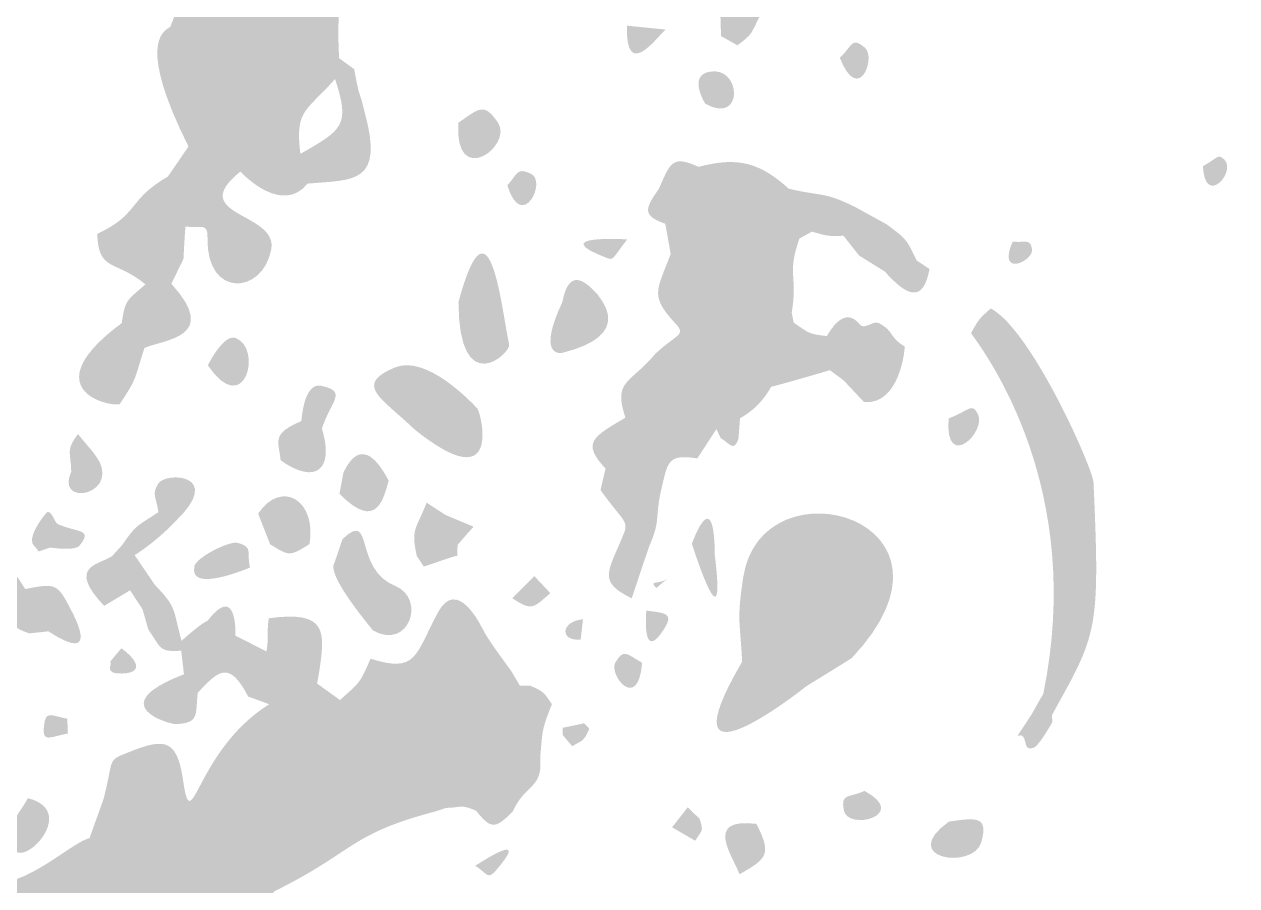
# Model space of a CAD drawing. Header units: millimetres. Extents: x 1329 to 1518, y 49 to 125.
# Drawn here: x 1496.29 to 1515.37, y 99.14 to 112.7 of the extents above; entities that cross this region are included whole.
import ezdxf

# ---------------------------------------------------------------- set-up
doc = ezdxf.new("R2010")
doc.units = ezdxf.units.MM

msp = doc.modelspace()

# ---------------------------------------------------------------- hatches: boundary and pattern name
at = {"true_color": 0x080808, "transparency": 33554687}
h = msp.add_hatch(color=18, dxfattribs=at)
edge = h.paths.add_edge_path(flags=0)
edge.add_spline(control_points=[(1500.979, 116.475), (1502.262, 116.873), (1504.02, 116.471), (1502.683, 115.825), (1502.683, 115.825), (1502.601, 115.658), (1502.601, 115.658), (1502.601, 115.658), (1502.79, 115.479), (1502.79, 115.479), (1501.657, 113.767), (1501.144, 113.931), (1501.246, 112.168), (1501.246, 112.168), (1501.182, 111.84), (1501.182, 111.84), (1500.722, 111.319), (1500.55, 111.364), (1500.636, 110.662), (1500.636, 110.662), (1500.75, 110.194), (1500.75, 110.194), (1500.349, 109.703), (1499.752, 110.321), (1499.691, 110.383), (1499.691, 110.383), (1499.502, 111.161), (1499.502, 111.161), (1499.431, 112.077), (1499.256, 112.159), (1499.888, 112.833), (1500.012, 113.009), (1499.991, 112.997), (1500.117, 113.158), (1500.927, 114.2), (1499.664, 112.934), (1498.672, 112.876), (1497.376, 113.299), (1497.437, 114.046), (1498.677, 114.612), (1499.25, 114.712), (1499.234, 114.554), (1499.815, 114.654), (1500.597, 114.79), (1500.091, 115.236), (1500.554, 115.883), (1500.554, 115.883), (1500.979, 116.475), (1500.979, 116.475)], knot_values=[0, 0, 0, 0, 1, 1, 1, 2, 2, 2, 3, 3, 3, 4, 4, 4, 5, 5, 5, 6, 6, 6, 7, 7, 7, 8, 8, 8, 9, 9, 9, 10, 10, 10, 11, 11, 11, 12, 12, 12, 13, 13, 13, 14, 14, 14, 15, 15, 15, 16, 16, 16, 16], degree=3, periodic=1)
h = msp.add_hatch(color=18, dxfattribs=at)
edge = h.paths.add_edge_path(flags=0)
edge.add_spline(control_points=[(1498.672, 112.876), (1499.664, 112.934), (1500.927, 114.2), (1500.117, 113.158), (1499.991, 112.997), (1500.012, 113.009), (1499.888, 112.833), (1499.256, 112.159), (1499.431, 112.077), (1499.502, 111.161), (1499.401, 111.082), (1499.409, 111.095), (1498.875, 110.778), (1498.08, 112.367), (1498.458, 112.585), (1498.589, 112.661), (1498.589, 112.661), (1498.672, 112.876), (1498.672, 112.876)], knot_values=[0, 0, 0, 0, 1, 1, 1, 2, 2, 2, 3, 3, 3, 4, 4, 4, 5, 5, 5, 6, 6, 6, 6], degree=3, periodic=1)
h = msp.add_hatch(color=18, dxfattribs=at)
edge = h.paths.add_edge_path(flags=0)
edge.add_spline(control_points=[(1507.436, 113.069), (1507.864, 112.824), (1507.862, 112.825), (1507.864, 112.824), (1507.724, 112.551), (1507.755, 112.546), (1507.513, 112.371), (1507.513, 112.371), (1507.257, 112.515), (1507.257, 112.515), (1507.257, 112.515), (1507.247, 112.824), (1507.247, 112.824), (1507.247, 112.824), (1507.436, 113.069), (1507.436, 113.069)], knot_values=[0, 0, 0, 0, 1, 1, 1, 2, 2, 2, 3, 3, 3, 4, 4, 4, 5, 5, 5, 5], degree=3, periodic=1)
h = msp.add_hatch(color=18, dxfattribs=at)
edge = h.paths.add_edge_path(flags=0)
edge.add_spline(control_points=[(1505.775, 112.68), (1505.775, 112.68), (1506.385, 112.618), (1506.385, 112.618), (1506.275, 112.54), (1505.751, 111.774), (1505.775, 112.68)], knot_values=[0, 0, 0, 0, 1, 1, 1, 2, 2, 2, 2], degree=3, periodic=1)
h = msp.add_hatch(color=18, dxfattribs=at)
edge = h.paths.add_edge_path(flags=0)
edge.add_spline(control_points=[(1509.126, 112.174), (1509.322, 112.356), (1509.307, 112.516), (1509.523, 112.33), (1509.7, 112.177), (1509.421, 111.423), (1509.126, 112.174)], knot_values=[0, 0, 0, 0, 1, 1, 1, 2, 2, 2, 2], degree=3, periodic=1)
h = msp.add_hatch(color=18, dxfattribs=at)
edge = h.paths.add_edge_path(flags=0)
edge.add_spline(control_points=[(1501.246, 112.168), (1501.246, 112.168), (1501.484, 111.994), (1501.484, 111.994), (1501.484, 111.994), (1501.514, 111.828), (1501.514, 111.828), (1501.514, 111.828), (1501.549, 111.661), (1501.549, 111.661), (1501.549, 111.661), (1501.603, 111.495), (1501.603, 111.495), (1501.603, 111.495), (1501.645, 111.328), (1501.645, 111.328), (1501.963, 110.177), (1501.468, 110.258), (1500.75, 110.194), (1500.75, 110.194), (1500.636, 110.662), (1500.636, 110.662), (1501.308, 111.046), (1501.42, 111.112), (1501.182, 111.84), (1501.182, 111.84), (1501.246, 112.168), (1501.246, 112.168)], knot_values=[0, 0, 0, 0, 1, 1, 1, 2, 2, 2, 3, 3, 3, 4, 4, 4, 5, 5, 5, 6, 6, 6, 7, 7, 7, 8, 8, 8, 9, 9, 9, 9], degree=3, periodic=1)
h = msp.add_hatch(color=18, dxfattribs=at)
edge = h.paths.add_edge_path(flags=0)
edge.add_spline(control_points=[(1507.007, 111.453), (1506.987, 111.487), (1506.75, 111.883), (1507.062, 111.952), (1507.583, 112.068), (1507.623, 111.098), (1507.007, 111.453)], knot_values=[0, 0, 0, 0, 1, 1, 1, 2, 2, 2, 2], degree=3, periodic=1)
h = msp.add_hatch(color=18, dxfattribs=at)
edge = h.paths.add_edge_path(flags=0)
edge.add_spline(control_points=[(1503.121, 111.151), (1503.447, 111.374), (1503.524, 111.481), (1503.746, 111.153), (1503.99, 110.789), (1503.055, 110.103), (1503.121, 111.151)], knot_values=[0, 0, 0, 0, 1, 1, 1, 2, 2, 2, 2], degree=3, periodic=1)
h = msp.add_hatch(color=18, dxfattribs=at)
edge = h.paths.add_edge_path(flags=0)
edge.add_spline(control_points=[(1499.502, 111.161), (1499.502, 111.161), (1499.691, 110.383), (1499.691, 110.383), (1498.819, 109.682), (1500.292, 109.747), (1500.177, 109.156), (1500.039, 108.44), (1499.153, 108.395), (1499.175, 109.334), (1499.181, 109.588), (1499.081, 109.489), (1498.827, 109.518), (1498.827, 109.518), (1498.692, 109.506), (1498.692, 109.506), (1498.682, 109.57), (1498.61, 110.001), (1498.551, 110.306), (1498.551, 110.306), (1498.875, 110.778), (1498.875, 110.778), (1499.409, 111.095), (1499.401, 111.082), (1499.502, 111.161)], knot_values=[0, 0, 0, 0, 1, 1, 1, 2, 2, 2, 3, 3, 3, 4, 4, 4, 5, 5, 5, 6, 6, 6, 7, 7, 7, 8, 8, 8, 8], degree=3, periodic=1)
h = msp.add_hatch(color=18, dxfattribs=at)
edge = h.paths.add_edge_path(flags=0)
edge.add_spline(control_points=[(1506.903, 110.458), (1506.913, 109.967), (1506.872, 109.747), (1507.55, 109.818), (1507.753, 109.839), (1507.719, 109.802), (1507.906, 109.705), (1507.906, 109.705), (1507.675, 109.496), (1507.675, 109.496), (1507.275, 109.122), (1507.529, 109.039), (1507.367, 108.497), (1507.282, 108.213), (1507.413, 108.27), (1507.72, 107.985), (1507.544, 107.28), (1507.587, 107.303), (1507.467, 106.604), (1507.269, 106.52), (1507.312, 106.501), (1507.184, 106.331), (1507.184, 106.331), (1506.883, 105.869), (1506.883, 105.869), (1506.391, 105.949), (1506.419, 105.798), (1506.302, 105.32), (1506.001, 105.456), (1506.058, 105.515), (1505.439, 105.709), (1505.048, 106.123), (1505.256, 106.217), (1505.752, 106.511), (1506.094, 106.095), (1506.161, 106.229), (1506.276, 106.281), (1507.486, 106.572), (1506.372, 106.849), (1506.327, 106.855), (1506.562, 107.22), (1506.567, 107.285), (1506.223, 107.516), (1506.552, 107.825), (1506.707, 107.807), (1506.55, 107.979), (1506.132, 108.434), (1506.238, 108.488), (1506.464, 109.087), (1506.464, 109.087), (1506.379, 109.562), (1506.379, 109.562), (1506.379, 109.562), (1506.509, 109.701), (1506.509, 109.701), (1506.509, 109.701), (1506.472, 109.855), (1506.472, 109.855), (1506.472, 109.855), (1506.278, 110.112), (1506.278, 110.112), (1506.464, 110.539), (1506.495, 110.641), (1506.903, 110.458)], knot_values=[0, 0, 0, 0, 1, 1, 1, 2, 2, 2, 3, 3, 3, 4, 4, 4, 5, 5, 5, 6, 6, 6, 7, 7, 7, 8, 8, 8, 9, 9, 9, 10, 10, 10, 11, 11, 11, 12, 12, 12, 13, 13, 13, 14, 14, 14, 15, 15, 15, 16, 16, 16, 17, 17, 17, 18, 18, 18, 19, 19, 19, 20, 20, 20, 21, 21, 21, 21], degree=3, periodic=1)
h = msp.add_hatch(color=18, dxfattribs=at)
edge = h.paths.add_edge_path(flags=0)
edge.add_spline(control_points=[(1506.903, 110.458), (1507.538, 110.627), (1507.877, 110.513), (1508.323, 110.114), (1508.323, 110.114), (1508.359, 109.672), (1508.359, 109.672), (1508.109, 109.628), (1508.118, 109.59), (1507.906, 109.705), (1507.719, 109.802), (1507.753, 109.839), (1507.55, 109.818), (1506.872, 109.747), (1506.913, 109.967), (1506.903, 110.458)], knot_values=[0, 0, 0, 0, 1, 1, 1, 2, 2, 2, 3, 3, 3, 4, 4, 4, 5, 5, 5, 5], degree=3, periodic=1)
h = msp.add_hatch(color=18, dxfattribs=at)
edge = h.paths.add_edge_path(flags=0)
edge.add_spline(control_points=[(1514.84, 110.468), (1515.074, 110.599), (1515.077, 110.67), (1515.177, 110.573), (1515.373, 110.38), (1514.872, 109.815), (1514.84, 110.468)], knot_values=[0, 0, 0, 0, 1, 1, 1, 2, 2, 2, 2], degree=3, periodic=1)
h = msp.add_hatch(color=18, dxfattribs=at)
edge = h.paths.add_edge_path(flags=0)
edge.add_spline(control_points=[(1498.551, 110.306), (1498.61, 110.001), (1498.682, 109.57), (1498.692, 109.506), (1498.692, 109.506), (1498.49, 109.349), (1498.49, 109.349), (1498.191, 109.06), (1498.311, 109.031), (1498.342, 108.63), (1498.342, 108.63), (1498.197, 108.609), (1498.197, 108.609), (1497.726, 108.999), (1497.457, 108.8), (1497.439, 109.402), (1498.106, 109.716), (1497.912, 109.935), (1498.551, 110.306)], knot_values=[0, 0, 0, 0, 1, 1, 1, 2, 2, 2, 3, 3, 3, 4, 4, 4, 5, 5, 5, 6, 6, 6, 6], degree=3, periodic=1)
h = msp.add_hatch(color=18, dxfattribs=at)
edge = h.paths.add_edge_path(flags=0)
edge.add_spline(control_points=[(1503.893, 110.166), (1504.064, 110.359), (1504.042, 110.453), (1504.267, 110.348), (1504.52, 110.231), (1504.125, 109.421), (1503.893, 110.166)], knot_values=[0, 0, 0, 0, 1, 1, 1, 2, 2, 2, 2], degree=3, periodic=1)
h = msp.add_hatch(color=18, dxfattribs=at)
edge = h.paths.add_edge_path(flags=0)
edge.add_spline(control_points=[(1503.124, 108.331), (1503.621, 110.171), (1503.804, 108.172), (1503.922, 107.664), (1503.954, 107.524), (1503.13, 106.773), (1503.124, 108.331)], knot_values=[0, 0, 0, 0, 1, 1, 1, 2, 2, 2, 2], degree=3, periodic=1)
h = msp.add_hatch(color=18, dxfattribs=at)
edge = h.paths.add_edge_path(flags=0)
edge.add_spline(control_points=[(1506.278, 110.112), (1506.278, 110.112), (1506.472, 109.855), (1506.472, 109.855), (1506.472, 109.855), (1506.509, 109.701), (1506.509, 109.701), (1506.509, 109.701), (1506.379, 109.562), (1506.379, 109.562), (1506.015, 109.692), (1506.055, 109.796), (1506.278, 110.112)], knot_values=[0, 0, 0, 0, 1, 1, 1, 2, 2, 2, 3, 3, 3, 4, 4, 4, 4], degree=3, periodic=1)
h = msp.add_hatch(color=18, dxfattribs=at)
edge = h.paths.add_edge_path(flags=0)
edge.add_spline(control_points=[(1508.323, 110.114), (1508.861, 109.986), (1508.854, 110.076), (1509.358, 109.831), (1509.18, 109.403), (1509.203, 109.407), (1509.184, 109.373), (1508.926, 109.367), (1508.95, 109.365), (1508.687, 109.438), (1508.687, 109.438), (1508.359, 109.672), (1508.359, 109.672), (1508.359, 109.672), (1508.323, 110.114), (1508.323, 110.114)], knot_values=[0, 0, 0, 0, 1, 1, 1, 2, 2, 2, 3, 3, 3, 4, 4, 4, 5, 5, 5, 5], degree=3, periodic=1)
h = msp.add_hatch(color=18, dxfattribs=at)
edge = h.paths.add_edge_path(flags=0)
edge.add_spline(control_points=[(1509.358, 109.831), (1509.358, 109.831), (1509.867, 109.551), (1509.867, 109.551), (1509.618, 109.329), (1509.62, 109.372), (1509.428, 109.063), (1509.428, 109.063), (1509.184, 109.373), (1509.184, 109.373), (1509.203, 109.407), (1509.18, 109.403), (1509.358, 109.831)], knot_values=[0, 0, 0, 0, 1, 1, 1, 2, 2, 2, 3, 3, 3, 4, 4, 4, 4], degree=3, periodic=1)
h = msp.add_hatch(color=18, dxfattribs=at)
edge = h.paths.add_edge_path(flags=0)
edge.add_spline(control_points=[(1507.906, 109.705), (1508.118, 109.59), (1508.109, 109.628), (1508.359, 109.672), (1508.359, 109.672), (1508.687, 109.438), (1508.687, 109.438), (1508.687, 109.438), (1508.49, 109.33), (1508.49, 109.33), (1508.287, 108.755), (1508.468, 108.748), (1508.369, 108.164), (1508.015, 108.171), (1508.009, 108.236), (1507.72, 107.985), (1507.413, 108.27), (1507.282, 108.213), (1507.367, 108.497), (1507.529, 109.039), (1507.275, 109.122), (1507.675, 109.496), (1507.675, 109.496), (1507.906, 109.705), (1507.906, 109.705)], knot_values=[0, 0, 0, 0, 1, 1, 1, 2, 2, 2, 3, 3, 3, 4, 4, 4, 5, 5, 5, 6, 6, 6, 7, 7, 7, 8, 8, 8, 8], degree=3, periodic=1)
h = msp.add_hatch(color=18, dxfattribs=at)
edge = h.paths.add_edge_path(flags=0)
edge.add_spline(control_points=[(1509.867, 109.551), (1510.186, 109.31), (1510.17, 109.322), (1510.337, 108.983), (1510.061, 108.97), (1510.119, 108.812), (1509.834, 108.81), (1509.834, 108.81), (1509.428, 109.063), (1509.428, 109.063), (1509.62, 109.372), (1509.618, 109.329), (1509.867, 109.551)], knot_values=[0, 0, 0, 0, 1, 1, 1, 2, 2, 2, 3, 3, 3, 4, 4, 4, 4], degree=3, periodic=1)
h = msp.add_hatch(color=18, dxfattribs=at)
edge = h.paths.add_edge_path(flags=0)
edge.add_spline(control_points=[(1498.49, 109.349), (1498.49, 109.349), (1498.795, 109.008), (1498.795, 109.008), (1498.795, 109.008), (1498.606, 108.618), (1498.606, 108.618), (1498.606, 108.618), (1498.342, 108.63), (1498.342, 108.63), (1498.311, 109.031), (1498.191, 109.06), (1498.49, 109.349)], knot_values=[0, 0, 0, 0, 1, 1, 1, 2, 2, 2, 3, 3, 3, 4, 4, 4, 4], degree=3, periodic=1)
h = msp.add_hatch(color=18, dxfattribs=at)
edge = h.paths.add_edge_path(flags=0)
edge.add_spline(control_points=[(1498.692, 109.506), (1498.692, 109.506), (1498.827, 109.518), (1498.827, 109.518), (1498.792, 109.043), (1498.804, 109.048), (1498.795, 109.008), (1498.795, 109.008), (1498.49, 109.349), (1498.49, 109.349), (1498.49, 109.349), (1498.692, 109.506), (1498.692, 109.506)], knot_values=[0, 0, 0, 0, 1, 1, 1, 2, 2, 2, 3, 3, 3, 4, 4, 4, 4], degree=3, periodic=1)
h = msp.add_hatch(color=18, dxfattribs=at)
edge = h.paths.add_edge_path(flags=0)
edge.add_spline(control_points=[(1505.78, 109.316), (1505.563, 109.043), (1505.573, 108.982), (1505.473, 109.019), (1504.477, 109.395), (1505.747, 109.318), (1505.78, 109.316)], knot_values=[0, 0, 0, 0, 1, 1, 1, 2, 2, 2, 2], degree=3, periodic=1)
h = msp.add_hatch(color=18, dxfattribs=at)
edge = h.paths.add_edge_path(flags=0)
edge.add_spline(control_points=[(1511.846, 109.283), (1512.057, 109.258), (1512.119, 109.335), (1512.151, 109.163), (1512.185, 108.981), (1511.591, 108.697), (1511.846, 109.283)], knot_values=[0, 0, 0, 0, 1, 1, 1, 2, 2, 2, 2], degree=3, periodic=1)
h = msp.add_hatch(color=18, dxfattribs=at)
edge = h.paths.add_edge_path(flags=0)
edge.add_spline(control_points=[(1510.337, 108.983), (1510.337, 108.983), (1510.537, 108.85), (1510.537, 108.85), (1510.442, 108.328), (1510.199, 108.4), (1509.834, 108.81), (1510.119, 108.812), (1510.061, 108.97), (1510.337, 108.983)], knot_values=[0, 0, 0, 0, 1, 1, 1, 2, 2, 2, 3, 3, 3, 3], degree=3, periodic=1)
h = msp.add_hatch(color=18, dxfattribs=at)
edge = h.paths.add_edge_path(flags=0)
edge.add_spline(control_points=[(1495.682, 108.956), (1496.419, 108.11), (1495.379, 108.234), (1495.253, 108.513), (1495.062, 108.941), (1495.633, 108.955), (1495.682, 108.956)], knot_values=[0, 0, 0, 0, 1, 1, 1, 2, 2, 2, 2], degree=3, periodic=1)
h = msp.add_hatch(color=18, dxfattribs=at)
edge = h.paths.add_edge_path(flags=0)
edge.add_spline(control_points=[(1505.327, 108.433), (1505.043, 108.204), (1505.009, 108.061), (1504.759, 108.331), (1504.844, 108.767), (1505.028, 108.78), (1505.327, 108.433)], knot_values=[0, 0, 0, 0, 1, 1, 1, 2, 2, 2, 2], degree=3, periodic=1)
h = msp.add_hatch(color=18, dxfattribs=at)
edge = h.paths.add_edge_path(flags=0)
edge.add_spline(control_points=[(1498.197, 108.609), (1498.197, 108.609), (1498.342, 108.63), (1498.342, 108.63), (1498.342, 108.63), (1498.606, 108.618), (1498.606, 108.618), (1499.374, 107.771), (1498.499, 107.746), (1498.183, 107.608), (1497.937, 107.757), (1497.957, 107.743), (1497.824, 107.998), (1497.88, 108.382), (1497.909, 108.353), (1498.197, 108.609)], knot_values=[0, 0, 0, 0, 1, 1, 1, 2, 2, 2, 3, 3, 3, 4, 4, 4, 5, 5, 5, 5], degree=3, periodic=1)
h = msp.add_hatch(color=18, dxfattribs=at)
edge = h.paths.add_edge_path(flags=0)
edge.add_spline(control_points=[(1505.327, 108.433), (1505.352, 108.371), (1505.899, 107.814), (1504.762, 107.532), (1504.701, 107.517), (1504.368, 107.496), (1504.759, 108.331), (1505.009, 108.061), (1505.043, 108.204), (1505.327, 108.433)], knot_values=[0, 0, 0, 0, 1, 1, 1, 2, 2, 2, 3, 3, 3, 3], degree=3, periodic=1)
h = msp.add_hatch(color=18, dxfattribs=at)
edge = h.paths.add_edge_path(flags=0)
edge.add_spline(control_points=[(1508.369, 108.164), (1508.369, 108.164), (1508.4, 108.006), (1508.4, 108.006), (1507.758, 107.546), (1508.043, 107.213), (1508.044, 106.996), (1508.018, 106.947), (1507.868, 106.67), (1507.555, 106.502), (1507.555, 106.502), (1507.467, 106.604), (1507.467, 106.604), (1507.587, 107.303), (1507.544, 107.28), (1507.72, 107.985), (1508.009, 108.236), (1508.015, 108.171), (1508.369, 108.164)], knot_values=[0, 0, 0, 0, 1, 1, 1, 2, 2, 2, 3, 3, 3, 4, 4, 4, 5, 5, 5, 6, 6, 6, 6], degree=3, periodic=1)
h = msp.add_hatch(color=18, dxfattribs=at)
edge = h.paths.add_edge_path(flags=0)
edge.add_spline(control_points=[(1509.463, 107.958), (1509.387, 107.483), (1509.503, 107.455), (1509.183, 107.1), (1509.183, 107.1), (1508.969, 107.258), (1508.969, 107.258), (1508.921, 107.795), (1508.922, 107.791), (1508.921, 107.795), (1509.235, 108.334), (1509.429, 107.972), (1509.463, 107.958)], knot_values=[0, 0, 0, 0, 1, 1, 1, 2, 2, 2, 3, 3, 3, 4, 4, 4, 4], degree=3, periodic=1)
h = msp.add_hatch(color=18, dxfattribs=at)
edge = h.paths.add_edge_path(flags=0)
edge.add_spline(control_points=[(1511.501, 108.23), (1512.151, 107.885), (1513.108, 105.704), (1513.118, 105.496), (1513.225, 103.139), (1513.173, 103.111), (1512.475, 101.85), (1512.29, 101.746), (1512.297, 101.715), (1512.14, 101.834), (1512.33, 102.176), (1512.324, 102.145), (1512.33, 102.176), (1512.985, 105.377), (1511.461, 107.468), (1511.19, 107.84), (1511.324, 108.08), (1511.315, 108.06), (1511.501, 108.23)], knot_values=[0, 0, 0, 0, 1, 1, 1, 2, 2, 2, 3, 3, 3, 4, 4, 4, 5, 5, 5, 6, 6, 6, 6], degree=3, periodic=1)
h = msp.add_hatch(color=18, dxfattribs=at)
edge = h.paths.add_edge_path(flags=0)
edge.add_spline(control_points=[(1509.463, 107.958), (1509.546, 107.914), (1509.658, 108.042), (1509.741, 107.998), (1509.987, 107.867), (1509.892, 107.789), (1510.144, 107.631), (1510.158, 107.622), (1510.077, 106.704), (1509.507, 106.756), (1509.507, 106.756), (1509.183, 107.1), (1509.183, 107.1), (1509.503, 107.455), (1509.387, 107.483), (1509.463, 107.958)], knot_values=[0, 0, 0, 0, 1, 1, 1, 2, 2, 2, 3, 3, 3, 4, 4, 4, 5, 5, 5, 5], degree=3, periodic=1)
h = msp.add_hatch(color=18, dxfattribs=at)
edge = h.paths.add_edge_path(flags=0)
edge.add_spline(control_points=[(1497.824, 107.998), (1497.957, 107.743), (1497.937, 107.757), (1498.183, 107.608), (1498.026, 107.14), (1498.08, 107.147), (1497.789, 106.719), (1497.482, 106.698), (1496.508, 107.025), (1497.824, 107.998)], knot_values=[0, 0, 0, 0, 1, 1, 1, 2, 2, 2, 3, 3, 3, 3], degree=3, periodic=1)
h = msp.add_hatch(color=18, dxfattribs=at)
edge = h.paths.add_edge_path(flags=0)
edge.add_spline(control_points=[(1499.179, 107.334), (1499.201, 107.378), (1499.435, 107.833), (1499.618, 107.764), (1500.046, 107.602), (1499.764, 106.474), (1499.179, 107.334)], knot_values=[0, 0, 0, 0, 1, 1, 1, 2, 2, 2, 2], degree=3, periodic=1)
h = msp.add_hatch(color=18, dxfattribs=at)
edge = h.paths.add_edge_path(flags=0)
edge.add_spline(control_points=[(1508.4, 108.006), (1508.647, 107.839), (1508.623, 107.829), (1508.921, 107.795), (1508.922, 107.791), (1508.921, 107.795), (1508.969, 107.258), (1508.895, 107.236), (1508.333, 107.069), (1508.044, 106.996), (1508.043, 107.213), (1507.758, 107.546), (1508.4, 108.006)], knot_values=[0, 0, 0, 0, 1, 1, 1, 2, 2, 2, 3, 3, 3, 4, 4, 4, 4], degree=3, periodic=1)
h = msp.add_hatch(color=18, dxfattribs=at)
edge = h.paths.add_edge_path(flags=0)
edge.add_spline(control_points=[(1507.038, 107.652), (1507.284, 107.066), (1506.924, 107.203), (1506.89, 107.216), (1506.581, 107.334), (1506.91, 107.375), (1507.038, 107.652)], knot_values=[0, 0, 0, 0, 1, 1, 1, 2, 2, 2, 2], degree=3, periodic=1)
h = msp.add_hatch(color=18, dxfattribs=at)
edge = h.paths.add_edge_path(flags=0)
edge.add_spline(control_points=[(1502.437, 106.322), (1501.92, 106.82), (1501.462, 107.026), (1502.125, 107.301), (1502.624, 107.509), (1503.341, 106.74), (1503.421, 106.655), (1503.477, 106.594), (1503.833, 105.204), (1502.437, 106.322)], knot_values=[0, 0, 0, 0, 1, 1, 1, 2, 2, 2, 3, 3, 3, 3], degree=3, periodic=1)
h = msp.add_hatch(color=18, dxfattribs=at)
edge = h.paths.add_edge_path(flags=0)
edge.add_spline(control_points=[(1506.223, 107.516), (1506.567, 107.285), (1506.562, 107.22), (1506.327, 106.855), (1506.327, 106.855), (1506.276, 106.281), (1506.276, 106.281), (1506.161, 106.229), (1506.094, 106.095), (1505.752, 106.511), (1505.551, 107.104), (1505.827, 107.041), (1506.223, 107.516)], knot_values=[0, 0, 0, 0, 1, 1, 1, 2, 2, 2, 3, 3, 3, 4, 4, 4, 4], degree=3, periodic=1)
h = msp.add_hatch(color=18, dxfattribs=at)
edge = h.paths.add_edge_path(flags=0)
edge.add_spline(control_points=[(1500.651, 106.457), (1500.707, 107.066), (1500.919, 107.021), (1500.969, 107.011), (1501.386, 106.923), (1501.111, 106.765), (1500.975, 106.339), (1500.975, 106.339), (1500.651, 106.457), (1500.651, 106.457)], knot_values=[0, 0, 0, 0, 1, 1, 1, 2, 2, 2, 3, 3, 3, 3], degree=3, periodic=1)
h = msp.add_hatch(color=18, dxfattribs=at)
edge = h.paths.add_edge_path(flags=0)
edge.add_spline(control_points=[(1506.327, 106.855), (1506.372, 106.849), (1507.486, 106.572), (1506.276, 106.281), (1506.276, 106.281), (1506.327, 106.855), (1506.327, 106.855)], knot_values=[0, 0, 0, 0, 1, 1, 1, 2, 2, 2, 2], degree=3, periodic=1)
h = msp.add_hatch(color=18, dxfattribs=at)
edge = h.paths.add_edge_path(flags=0)
edge.add_spline(control_points=[(1510.838, 106.497), (1511.176, 106.633), (1511.197, 106.74), (1511.291, 106.583), (1511.462, 106.3), (1510.772, 105.64), (1510.838, 106.497)], knot_values=[0, 0, 0, 0, 1, 1, 1, 2, 2, 2, 2], degree=3, periodic=1)
h = msp.add_hatch(color=18, dxfattribs=at)
edge = h.paths.add_edge_path(flags=0)
edge.add_spline(control_points=[(1507.467, 106.604), (1507.467, 106.604), (1507.555, 106.502), (1507.555, 106.502), (1507.555, 106.502), (1507.53, 106.173), (1507.53, 106.173), (1507.53, 106.173), (1507.25, 106.189), (1507.25, 106.189), (1507.25, 106.189), (1507.184, 106.331), (1507.184, 106.331), (1507.312, 106.501), (1507.269, 106.52), (1507.467, 106.604)], knot_values=[0, 0, 0, 0, 1, 1, 1, 2, 2, 2, 3, 3, 3, 4, 4, 4, 5, 5, 5, 5], degree=3, periodic=1)
h = msp.add_hatch(color=18, dxfattribs=at)
edge = h.paths.add_edge_path(flags=0)
edge.add_spline(control_points=[(1500.651, 106.457), (1500.651, 106.457), (1500.975, 106.339), (1500.975, 106.339), (1501.175, 105.69), (1500.873, 105.449), (1500.325, 105.84), (1500.29, 106.162), (1500.183, 106.254), (1500.651, 106.457)], knot_values=[0, 0, 0, 0, 1, 1, 1, 2, 2, 2, 3, 3, 3, 3], degree=3, periodic=1)
h = msp.add_hatch(color=18, dxfattribs=at)
edge = h.paths.add_edge_path(flags=0)
edge.add_spline(control_points=[(1501.315, 105.652), (1501.353, 105.71), (1501.6, 106.338), (1502.026, 105.52), (1501.956, 105.301), (1501.863, 104.683), (1501.251, 105.314), (1501.251, 105.314), (1501.315, 105.652), (1501.315, 105.652)], knot_values=[0, 0, 0, 0, 1, 1, 1, 2, 2, 2, 3, 3, 3, 3], degree=3, periodic=1)
h = msp.add_hatch(color=18, dxfattribs=at)
edge = h.paths.add_edge_path(flags=0)
edge.add_spline(control_points=[(1497.135, 106.253), (1497.385, 105.948), (1497.376, 105.981), (1497.481, 105.804), (1497.222, 105.75), (1497.242, 105.793), (1497.03, 105.66), (1497.022, 105.979), (1496.94, 105.992), (1497.135, 106.253)], knot_values=[0, 0, 0, 0, 1, 1, 1, 2, 2, 2, 3, 3, 3, 3], degree=3, periodic=1)
h = msp.add_hatch(color=18, dxfattribs=at)
edge = h.paths.add_edge_path(flags=0)
edge.add_spline(control_points=[(1507.25, 106.189), (1507.25, 106.189), (1507.53, 106.173), (1507.53, 106.173), (1507.452, 105.977), (1507.418, 106.085), (1507.25, 106.189)], knot_values=[0, 0, 0, 0, 1, 1, 1, 2, 2, 2, 2], degree=3, periodic=1)
h = msp.add_hatch(color=18, dxfattribs=at)
edge = h.paths.add_edge_path(flags=0)
edge.add_spline(control_points=[(1497.481, 105.804), (1497.721, 105.273), (1496.78, 105.12), (1497.03, 105.66), (1497.242, 105.793), (1497.222, 105.75), (1497.481, 105.804)], knot_values=[0, 0, 0, 0, 1, 1, 1, 2, 2, 2, 2], degree=3, periodic=1)
h = msp.add_hatch(color=18, dxfattribs=at)
edge = h.paths.add_edge_path(flags=0)
edge.add_spline(control_points=[(1507.589, 102.671), (1507.552, 103.346), (1507.504, 103.318), (1507.605, 103.996), (1507.887, 105.889), (1511.382, 104.912), (1509.311, 102.725), (1508.624, 102.296), (1508.624, 102.305), (1508.569, 102.261), (1508.502, 102.209), (1506.306, 100.48), (1507.589, 102.671)], knot_values=[0, 0, 0, 0, 1, 1, 1, 2, 2, 2, 3, 3, 3, 4, 4, 4, 4], degree=3, periodic=1)
h = msp.add_hatch(color=18, dxfattribs=at)
edge = h.paths.add_edge_path(flags=0)
edge.add_spline(control_points=[(1498.402, 105.025), (1498.358, 105.299), (1498.298, 105.296), (1498.397, 105.471), (1498.507, 105.664), (1499.463, 105.632), (1498.659, 104.869), (1498.659, 104.869), (1498.402, 105.025), (1498.402, 105.025)], knot_values=[0, 0, 0, 0, 1, 1, 1, 2, 2, 2, 3, 3, 3, 3], degree=3, periodic=1)
h = msp.add_hatch(color=18, dxfattribs=at)
edge = h.paths.add_edge_path(flags=0)
edge.add_spline(control_points=[(1499.971, 105), (1500.33, 105.541), (1500.898, 105.222), (1500.779, 104.521), (1500.464, 104.32), (1500.454, 104.336), (1500.16, 104.518), (1500.16, 104.518), (1499.971, 105), (1499.971, 105)], knot_values=[0, 0, 0, 0, 1, 1, 1, 2, 2, 2, 3, 3, 3, 3], degree=3, periodic=1)
h = msp.add_hatch(color=18, dxfattribs=at)
edge = h.paths.add_edge_path(flags=0)
edge.add_spline(control_points=[(1505.439, 105.709), (1506.058, 105.515), (1506.001, 105.456), (1506.302, 105.32), (1506.217, 104.883), (1506.301, 104.884), (1506.124, 104.483), (1506.124, 104.483), (1505.85, 103.668), (1505.85, 103.668), (1505.302, 103.935), (1505.484, 104.086), (1505.722, 104.676), (1505.809, 104.891), (1505.72, 104.87), (1505.359, 105.371), (1505.359, 105.371), (1505.439, 105.709), (1505.439, 105.709)], knot_values=[0, 0, 0, 0, 1, 1, 1, 2, 2, 2, 3, 3, 3, 4, 4, 4, 5, 5, 5, 6, 6, 6, 6], degree=3, periodic=1)
h = msp.add_hatch(color=18, dxfattribs=at)
edge = h.paths.add_edge_path(flags=0)
edge.add_spline(control_points=[(1506.797, 104.531), (1507.176, 105.498), (1507.156, 104.365), (1507.157, 104.359), (1507.352, 102.782), (1506.805, 104.5), (1506.797, 104.531)], knot_values=[0, 0, 0, 0, 1, 1, 1, 2, 2, 2, 2], degree=3, periodic=1)
h = msp.add_hatch(color=18, dxfattribs=at)
edge = h.paths.add_edge_path(flags=0)
edge.add_spline(control_points=[(1502.622, 105.173), (1502.622, 105.173), (1502.922, 104.978), (1502.922, 104.978), (1503.066, 104.757), (1503.084, 104.778), (1503.11, 104.507), (1503.11, 104.507), (1503.104, 104.334), (1503.104, 104.334), (1503.047, 104.331), (1503.051, 104.326), (1502.579, 104.167), (1502.579, 104.167), (1502.468, 104.334), (1502.468, 104.334), (1502.37, 104.773), (1502.462, 104.753), (1502.622, 105.173)], knot_values=[0, 0, 0, 0, 1, 1, 1, 2, 2, 2, 3, 3, 3, 4, 4, 4, 5, 5, 5, 6, 6, 6, 6], degree=3, periodic=1)
h = msp.add_hatch(color=18, dxfattribs=at)
edge = h.paths.add_edge_path(flags=0)
edge.add_spline(control_points=[(1496.854, 104.821), (1496.688, 104.496), (1496.717, 104.489), (1496.696, 104.466), (1496.696, 104.466), (1496.515, 104.404), (1496.515, 104.404), (1496.494, 104.454), (1496.44, 104.485), (1496.419, 104.535), (1496.357, 104.678), (1496.644, 105.03), (1496.657, 105.029), (1496.752, 105.021), (1496.76, 104.829), (1496.854, 104.821)], knot_values=[0, 0, 0, 0, 1, 1, 1, 2, 2, 2, 3, 3, 3, 4, 4, 4, 5, 5, 5, 5], degree=3, periodic=1)
h = msp.add_hatch(color=18, dxfattribs=at)
edge = h.paths.add_edge_path(flags=0)
edge.add_spline(control_points=[(1498.402, 105.025), (1498.402, 105.025), (1498.659, 104.869), (1498.659, 104.869), (1498.377, 104.571), (1498.083, 104.382), (1498.028, 104.347), (1498.028, 104.347), (1497.835, 104.511), (1497.835, 104.511), (1498.06, 104.842), (1498.076, 104.803), (1498.402, 105.025)], knot_values=[0, 0, 0, 0, 1, 1, 1, 2, 2, 2, 3, 3, 3, 4, 4, 4, 4], degree=3, periodic=1)
h = msp.add_hatch(color=18, dxfattribs=at)
edge = h.paths.add_edge_path(flags=0)
edge.add_spline(control_points=[(1501.152, 104.172), (1501.3, 104.579), (1501.285, 104.587), (1501.312, 104.612), (1501.796, 105.059), (1501.467, 104.129), (1502.129, 103.862), (1502.618, 103.664), (1502.348, 102.842), (1501.779, 103.161), (1501.182, 103.894), (1501.162, 104.077), (1501.152, 104.172)], knot_values=[0, 0, 0, 0, 1, 1, 1, 2, 2, 2, 3, 3, 3, 4, 4, 4, 4], degree=3, periodic=1)
h = msp.add_hatch(color=18, dxfattribs=at)
edge = h.paths.add_edge_path(flags=0)
edge.add_spline(control_points=[(1502.922, 104.978), (1502.922, 104.978), (1503.352, 104.799), (1503.352, 104.799), (1503.357, 104.768), (1503.352, 104.799), (1503.11, 104.507), (1503.084, 104.778), (1503.066, 104.757), (1502.922, 104.978)], knot_values=[0, 0, 0, 0, 1, 1, 1, 2, 2, 2, 3, 3, 3, 3], degree=3, periodic=1)
h = msp.add_hatch(color=18, dxfattribs=at)
edge = h.paths.add_edge_path(flags=0)
edge.add_spline(control_points=[(1496.854, 104.821), (1497.147, 104.702), (1497.36, 104.754), (1497.169, 104.508), (1497.145, 104.478), (1497.096, 104.415), (1496.696, 104.466), (1496.717, 104.489), (1496.688, 104.496), (1496.854, 104.821)], knot_values=[0, 0, 0, 0, 1, 1, 1, 2, 2, 2, 3, 3, 3, 3], degree=3, periodic=1)
h = msp.add_hatch(color=18, dxfattribs=at)
edge = h.paths.add_edge_path(flags=0)
edge.add_spline(control_points=[(1499.842, 104.152), (1499.777, 104.125), (1498.871, 103.745), (1498.968, 104.174), (1498.999, 104.31), (1499.517, 104.58), (1499.657, 104.539), (1499.898, 104.468), (1499.786, 104.395), (1499.842, 104.152)], knot_values=[0, 0, 0, 0, 1, 1, 1, 2, 2, 2, 3, 3, 3, 3], degree=3, periodic=1)
h = msp.add_hatch(color=18, dxfattribs=at)
edge = h.paths.add_edge_path(flags=0)
edge.add_spline(control_points=[(1497.835, 104.511), (1497.835, 104.511), (1498.028, 104.347), (1498.028, 104.347), (1498.028, 104.347), (1498.344, 103.882), (1498.344, 103.882), (1498.344, 103.882), (1498.151, 103.497), (1498.151, 103.497), (1498.151, 103.497), (1497.956, 103.794), (1497.956, 103.794), (1497.756, 104.053), (1497.714, 104.011), (1497.675, 104.334), (1497.675, 104.334), (1497.835, 104.511), (1497.835, 104.511)], knot_values=[0, 0, 0, 0, 1, 1, 1, 2, 2, 2, 3, 3, 3, 4, 4, 4, 5, 5, 5, 6, 6, 6, 6], degree=3, periodic=1)
h = msp.add_hatch(color=18, dxfattribs=at)
edge = h.paths.add_edge_path(flags=0)
edge.add_spline(control_points=[(1497.675, 104.334), (1497.714, 104.011), (1497.756, 104.053), (1497.956, 103.794), (1497.956, 103.794), (1497.548, 103.549), (1497.548, 103.549), (1496.945, 104.183), (1497.474, 104.192), (1497.675, 104.334)], knot_values=[0, 0, 0, 0, 1, 1, 1, 2, 2, 2, 3, 3, 3, 3], degree=3, periodic=1)
h = msp.add_hatch(color=18, dxfattribs=at)
edge = h.paths.add_edge_path(flags=0)
edge.add_spline(control_points=[(1503.499, 103.194), (1503.45, 103.096), (1503.285, 103.099), (1503.236, 103.002), (1503.088, 102.704), (1503.595, 102.018), (1502.783, 100.32), (1501.387, 99.953), (1501.519, 99.698), (1500.229, 99.058), (1500.196, 99.025), (1499.995, 98.824), (1499.847, 98.601), (1498.69, 97.603), (1498.83, 97.468), (1497.607, 96.583), (1497.607, 96.583), (1496.836, 96.398), (1496.836, 96.398), (1496.834, 96.397), (1496.835, 96.399), (1495.847, 95.699), (1495.847, 95.699), (1495.773, 95.479), (1495.773, 95.479), (1495.773, 95.479), (1495.81, 95.054), (1495.81, 95.054), (1495.735, 95.026), (1495.773, 94.99), (1494.887, 94.662), (1494.887, 94.662), (1494.719, 94.725), (1494.719, 94.725), (1494.397, 95.271), (1495.084, 95.114), (1495.248, 95.498), (1495.273, 95.556), (1495.478, 95.919), (1495.499, 95.955), (1495.499, 95.955), (1495.38, 96.102), (1495.38, 96.102), (1494.611, 95.863), (1494.506, 95.805), (1494.436, 95.767), (1494.393, 95.743), (1494.266, 95.673), (1493.872, 95.538), (1493.872, 95.538), (1493.414, 95.409), (1493.414, 95.409), (1492.931, 95.351), (1492.977, 95.302), (1492.56, 95.038), (1491.676, 94.476), (1491.511, 95.369), (1490.586, 94.892), (1489.462, 94.525), (1489.406, 94.82), (1488.285, 94.385), (1488.102, 94.378), (1487.102, 94.339), (1486.086, 93.736), (1486.07, 93.705), (1486.085, 93.725), (1485.831, 93.501), (1485.831, 93.501), (1485.501, 93.51), (1485.501, 93.51), (1485.501, 93.51), (1485.332, 93.665), (1485.332, 93.665), (1485.401, 94.272), (1485.515, 94.202), (1485.82, 94.718), (1485.82, 94.718), (1486.01, 94.81), (1486.01, 94.81), (1486.01, 94.81), (1486.086, 95.054), (1486.086, 95.054), (1486.241, 95.316), (1486.197, 95.351), (1486.494, 95.44), (1487.057, 95.609), (1486.702, 96.204), (1487.267, 96.134), (1487.267, 96.134), (1487.483, 95.513), (1487.483, 95.513), (1487.119, 95.137), (1486.763, 95.055), (1487.157, 94.882), (1487.316, 94.812), (1487.306, 94.886), (1487.804, 95.168), (1488.344, 95.447), (1488.375, 95.366), (1488.784, 95.848), (1489.151, 96.281), (1489.406, 95.551), (1491.056, 96.414), (1491.407, 96.598), (1491.119, 97.275), (1492.74, 97.172), (1493.491, 97.028), (1493.468, 97.188), (1494.053, 97.678), (1494.053, 97.678), (1494.462, 98.11), (1494.462, 98.11), (1494.837, 98.432), (1494.775, 98.465), (1494.774, 98.955), (1495.201, 99.225), (1495.195, 99.259), (1495.703, 99.185), (1496.305, 99.096), (1497.01, 99.814), (1497.318, 99.895), (1497.493, 99.809), (1497.464, 99.645), (1498.005, 99.836), (1498.549, 100.029), (1497.955, 100.092), (1497.537, 100.505), (1497.685, 101.074), (1497.608, 101.113), (1497.826, 101.202), (1498.457, 101.462), (1498.687, 101.513), (1498.789, 100.81), (1498.931, 99.833), (1498.97, 101.26), (1500.144, 102.001), (1500.207, 101.968), (1500.472, 101.828), (1500.965, 101.665), (1500.965, 101.665), (1501.127, 102.011), (1501.127, 102.011), (1501.127, 102.011), (1501.26, 102.067), (1501.26, 102.067), (1501.564, 102.344), (1501.568, 102.315), (1501.74, 102.718), (1502.472, 102.486), (1502.438, 102.769), (1502.8, 103.444), (1503.101, 104.007), (1503.472, 103.248), (1503.499, 103.194)], knot_values=[0, 0, 0, 0, 1, 1, 1, 2, 2, 2, 3, 3, 3, 4, 4, 4, 5, 5, 5, 6, 6, 6, 7, 7, 7, 8, 8, 8, 9, 9, 9, 10, 10, 10, 11, 11, 11, 12, 12, 12, 13, 13, 13, 14, 14, 14, 15, 15, 15, 16, 16, 16, 17, 17, 17, 18, 18, 18, 19, 19, 19, 20, 20, 20, 21, 21, 21, 22, 22, 22, 23, 23, 23, 24, 24, 24, 25, 25, 25, 26, 26, 26, 27, 27, 27, 28, 28, 28, 29, 29, 29, 30, 30, 30, 31, 31, 31, 32, 32, 32, 33, 33, 33, 34, 34, 34, 35, 35, 35, 36, 36, 36, 37, 37, 37, 38, 38, 38, 39, 39, 39, 40, 40, 40, 41, 41, 41, 42, 42, 42, 43, 43, 43, 44, 44, 44, 45, 45, 45, 46, 46, 46, 47, 47, 47, 48, 48, 48, 49, 49, 49, 50, 50, 50, 51, 51, 51, 51], degree=3, periodic=1)
h = msp.add_hatch(color=18, dxfattribs=at)
edge = h.paths.add_edge_path(flags=0)
edge.add_spline(control_points=[(1496.186, 104), (1496.186, 104), (1496.305, 103.814), (1496.305, 103.814), (1496.305, 103.814), (1496.369, 103.116), (1496.369, 103.116), (1495.93, 103.265), (1496.066, 103.393), (1495.866, 103.824), (1495.866, 103.824), (1496.186, 104), (1496.186, 104)], knot_values=[0, 0, 0, 0, 1, 1, 1, 2, 2, 2, 3, 3, 3, 4, 4, 4, 4], degree=3, periodic=1)
h = msp.add_hatch(color=18, dxfattribs=at)
edge = h.paths.add_edge_path(flags=0)
edge.add_spline(control_points=[(1504.317, 104.018), (1504.317, 104.018), (1504.569, 103.75), (1504.569, 103.75), (1504.3, 103.51), (1504.278, 103.467), (1503.972, 103.668), (1503.972, 103.668), (1504.317, 104.018), (1504.317, 104.018)], knot_values=[0, 0, 0, 0, 1, 1, 1, 2, 2, 2, 3, 3, 3, 3], degree=3, periodic=1)
h = msp.add_hatch(color=18, dxfattribs=at)
edge = h.paths.add_edge_path(flags=0)
edge.add_spline(control_points=[(1496.305, 103.814), (1496.756, 103.899), (1496.809, 103.922), (1497.017, 103.501), (1496.716, 103.483), (1496.706, 103.456), (1496.671, 103.148), (1496.671, 103.148), (1496.369, 103.116), (1496.369, 103.116), (1496.369, 103.116), (1496.305, 103.814), (1496.305, 103.814)], knot_values=[0, 0, 0, 0, 1, 1, 1, 2, 2, 2, 3, 3, 3, 4, 4, 4, 4], degree=3, periodic=1)
h = msp.add_hatch(color=18, dxfattribs=at)
edge = h.paths.add_edge_path(flags=0)
edge.add_spline(control_points=[(1498.344, 103.882), (1498.704, 103.51), (1498.627, 103.493), (1498.766, 102.999), (1498.766, 102.999), (1498.76, 102.844), (1498.76, 102.844), (1498.405, 102.815), (1498.443, 102.893), (1498.244, 103.175), (1498.244, 103.175), (1498.151, 103.497), (1498.151, 103.497), (1498.151, 103.497), (1498.344, 103.882), (1498.344, 103.882)], knot_values=[0, 0, 0, 0, 1, 1, 1, 2, 2, 2, 3, 3, 3, 4, 4, 4, 5, 5, 5, 5], degree=3, periodic=1)
h = msp.add_hatch(color=18, dxfattribs=at)
edge = h.paths.add_edge_path(flags=0)
edge.add_spline(control_points=[(1499.183, 103.325), (1499.638, 103.907), (1499.615, 103.12), (1499.614, 103.08), (1499.33, 103.041), (1499.322, 103.068), (1499.183, 103.325)], knot_values=[0, 0, 0, 0, 1, 1, 1, 2, 2, 2, 2], degree=3, periodic=1)
h = msp.add_hatch(color=18, dxfattribs=at)
edge = h.paths.add_edge_path(flags=0)
edge.add_spline(control_points=[(1506.418, 103.979), (1506.233, 103.835), (1506.246, 103.822), (1506.233, 103.835), (1506.11, 103.959), (1506.288, 103.878), (1506.418, 103.979)], knot_values=[0, 0, 0, 0, 1, 1, 1, 2, 2, 2, 2], degree=3, periodic=1)
h = msp.add_hatch(color=18, dxfattribs=at)
edge = h.paths.add_edge_path(flags=0)
edge.add_spline(control_points=[(1497.017, 103.501), (1497.036, 103.466), (1497.536, 102.58), (1496.671, 103.148), (1496.706, 103.456), (1496.716, 103.483), (1497.017, 103.501)], knot_values=[0, 0, 0, 0, 1, 1, 1, 2, 2, 2, 2], degree=3, periodic=1)
h = msp.add_hatch(color=18, dxfattribs=at)
edge = h.paths.add_edge_path(flags=0)
edge.add_spline(control_points=[(1500.137, 103.353), (1501.072, 103.484), (1501.025, 103.136), (1500.93, 102.498), (1500.432, 102.14), (1500.275, 102.237), (1500.103, 102.831), (1500.144, 103.115), (1500.104, 103.084), (1500.137, 103.353)], knot_values=[0, 0, 0, 0, 1, 1, 1, 2, 2, 2, 3, 3, 3, 3], degree=3, periodic=1)
h = msp.add_hatch(color=18, dxfattribs=at)
edge = h.paths.add_edge_path(flags=0)
edge.add_spline(control_points=[(1506.081, 103.474), (1506.368, 103.436), (1506.524, 103.441), (1506.362, 103.187), (1506.006, 102.626), (1506.078, 103.442), (1506.081, 103.474)], knot_values=[0, 0, 0, 0, 1, 1, 1, 2, 2, 2, 2], degree=3, periodic=1)
h = msp.add_hatch(color=18, dxfattribs=at)
edge = h.paths.add_edge_path(flags=0)
edge.add_spline(control_points=[(1499.183, 103.325), (1499.322, 103.068), (1499.33, 103.041), (1499.614, 103.08), (1499.614, 103.08), (1500.103, 102.831), (1500.103, 102.831), (1500.275, 102.237), (1500.432, 102.14), (1500.93, 102.498), (1500.93, 102.498), (1500.899, 102.326), (1500.899, 102.326), (1500.957, 102.113), (1500.941, 102.114), (1501.127, 102.011), (1501.127, 102.011), (1500.965, 101.665), (1500.965, 101.665), (1500.472, 101.828), (1500.207, 101.968), (1500.144, 102.001), (1500.144, 102.001), (1499.814, 102.122), (1499.814, 102.122), (1499.513, 102.706), (1499.339, 102.521), (1499.02, 102.18), (1499.02, 102.18), (1498.804, 102.473), (1498.804, 102.473), (1498.804, 102.473), (1498.76, 102.844), (1498.76, 102.844), (1498.76, 102.844), (1498.766, 102.999), (1498.766, 102.999), (1499.145, 103.337), (1499.156, 103.292), (1499.183, 103.325)], knot_values=[0, 0, 0, 0, 1, 1, 1, 2, 2, 2, 3, 3, 3, 4, 4, 4, 5, 5, 5, 6, 6, 6, 7, 7, 7, 8, 8, 8, 9, 9, 9, 10, 10, 10, 11, 11, 11, 12, 12, 12, 13, 13, 13, 13], degree=3, periodic=1)
h = msp.add_hatch(color=18, dxfattribs=at)
edge = h.paths.add_edge_path(flags=0)
edge.add_spline(control_points=[(1505.084, 103.337), (1505.084, 103.337), (1505.047, 103.018), (1505.047, 103.018), (1504.707, 102.989), (1504.737, 103.311), (1505.084, 103.337)], knot_values=[0, 0, 0, 0, 1, 1, 1, 2, 2, 2, 2], degree=3, periodic=1)
h = msp.add_hatch(color=18, dxfattribs=at)
edge = h.paths.add_edge_path(flags=0)
edge.add_spline(control_points=[(1503.499, 103.194), (1503.538, 103.143), (1503.491, 103.15), (1503.952, 102.528), (1503.952, 102.528), (1504.09, 102.293), (1504.09, 102.293), (1504.09, 102.293), (1504.252, 102.294), (1504.252, 102.294), (1503.9, 101.773), (1504.065, 101.737), (1503.967, 101.095), (1503.62, 100.755), (1503.657, 100.76), (1503.402, 100.325), (1503.157, 100.431), (1503.173, 100.374), (1502.931, 100.369), (1502.931, 100.369), (1502.783, 100.32), (1502.783, 100.32), (1503.595, 102.018), (1503.088, 102.704), (1503.236, 103.002), (1503.285, 103.099), (1503.45, 103.096), (1503.499, 103.194)], knot_values=[0, 0, 0, 0, 1, 1, 1, 2, 2, 2, 3, 3, 3, 4, 4, 4, 5, 5, 5, 6, 6, 6, 7, 7, 7, 8, 8, 8, 9, 9, 9, 9], degree=3, periodic=1)
h = msp.add_hatch(color=18, dxfattribs=at)
edge = h.paths.add_edge_path(flags=0)
edge.add_spline(control_points=[(1497.819, 102.882), (1498.096, 102.677), (1498.156, 102.495), (1497.831, 102.484), (1497.529, 102.473), (1497.684, 102.633), (1497.644, 102.673), (1497.644, 102.673), (1497.819, 102.882), (1497.819, 102.882)], knot_values=[0, 0, 0, 0, 1, 1, 1, 2, 2, 2, 3, 3, 3, 3], degree=3, periodic=1)
h = msp.add_hatch(color=18, dxfattribs=at)
edge = h.paths.add_edge_path(flags=0)
edge.add_spline(control_points=[(1506.015, 102.653), (1505.951, 101.868), (1505.481, 102.465), (1505.594, 102.658), (1505.728, 102.885), (1505.771, 102.791), (1506.015, 102.653)], knot_values=[0, 0, 0, 0, 1, 1, 1, 2, 2, 2, 2], degree=3, periodic=1)
h = msp.add_hatch(color=18, dxfattribs=at)
edge = h.paths.add_edge_path(flags=0)
edge.add_spline(control_points=[(1498.804, 102.473), (1498.804, 102.473), (1499.02, 102.18), (1499.02, 102.18), (1498.983, 101.818), (1499.045, 101.705), (1498.668, 101.688), (1498.605, 101.685), (1497.498, 101.972), (1498.804, 102.473)], knot_values=[0, 0, 0, 0, 1, 1, 1, 2, 2, 2, 3, 3, 3, 3], degree=3, periodic=1)
h = msp.add_hatch(color=18, dxfattribs=at)
edge = h.paths.add_edge_path(flags=0)
edge.add_spline(control_points=[(1500.899, 102.326), (1500.899, 102.326), (1501.26, 102.067), (1501.26, 102.067), (1501.26, 102.067), (1501.127, 102.011), (1501.127, 102.011), (1500.941, 102.114), (1500.957, 102.113), (1500.899, 102.326)], knot_values=[0, 0, 0, 0, 1, 1, 1, 2, 2, 2, 3, 3, 3, 3], degree=3, periodic=1)
h = msp.add_hatch(color=18, dxfattribs=at)
edge = h.paths.add_edge_path(flags=0)
edge.add_spline(control_points=[(1504.252, 102.294), (1504.484, 102.189), (1504.46, 102.193), (1504.595, 102.002), (1504.429, 101.584), (1504.451, 101.601), (1504.41, 101.168), (1504.193, 101.099), (1504.229, 101.09), (1503.967, 101.095), (1504.065, 101.737), (1503.9, 101.773), (1504.252, 102.294)], knot_values=[0, 0, 0, 0, 1, 1, 1, 2, 2, 2, 3, 3, 3, 4, 4, 4, 4], degree=3, periodic=1)
h = msp.add_hatch(color=18, dxfattribs=at)
edge = h.paths.add_edge_path(flags=0)
edge.add_spline(control_points=[(1496.967, 101.774), (1496.967, 101.774), (1496.977, 101.541), (1496.977, 101.541), (1496.689, 101.484), (1496.57, 101.386), (1496.6, 101.659), (1496.628, 101.921), (1496.722, 101.812), (1496.967, 101.774)], knot_values=[0, 0, 0, 0, 1, 1, 1, 2, 2, 2, 3, 3, 3, 3], degree=3, periodic=1)
h = msp.add_hatch(color=18, dxfattribs=at)
edge = h.paths.add_edge_path(flags=0)
edge.add_spline(control_points=[(1512.14, 101.834), (1512.297, 101.715), (1512.29, 101.746), (1512.475, 101.85), (1512.45, 101.806), (1512.485, 101.743), (1512.46, 101.699), (1512.253, 101.345), (1512.199, 101.325), (1512.162, 101.311), (1511.984, 101.247), (1512.104, 101.569), (1511.922, 101.503), (1511.922, 101.503), (1512.14, 101.834), (1512.14, 101.834)], knot_values=[0, 0, 0, 0, 1, 1, 1, 2, 2, 2, 3, 3, 3, 4, 4, 4, 5, 5, 5, 5], degree=3, periodic=1)
h = msp.add_hatch(color=18, dxfattribs=at)
edge = h.paths.add_edge_path(flags=0)
edge.add_spline(control_points=[(1504.765, 101.63), (1504.765, 101.63), (1505.104, 101.701), (1505.104, 101.701), (1505.104, 101.701), (1505.184, 101.615), (1505.184, 101.615), (1505.092, 101.408), (1505.089, 101.445), (1504.915, 101.34), (1504.915, 101.34), (1504.765, 101.516), (1504.765, 101.516), (1504.765, 101.516), (1504.765, 101.63), (1504.765, 101.63)], knot_values=[0, 0, 0, 0, 1, 1, 1, 2, 2, 2, 3, 3, 3, 4, 4, 4, 5, 5, 5, 5], degree=3, periodic=1)
h = msp.add_hatch(color=18, dxfattribs=at)
edge = h.paths.add_edge_path(flags=0)
edge.add_spline(control_points=[(1503.967, 101.095), (1504.229, 101.09), (1504.193, 101.099), (1504.41, 101.168), (1504.454, 100.658), (1504.187, 100.771), (1503.976, 100.309), (1503.707, 100.041), (1503.635, 100.028), (1503.402, 100.325), (1503.657, 100.76), (1503.62, 100.755), (1503.967, 101.095)], knot_values=[0, 0, 0, 0, 1, 1, 1, 2, 2, 2, 3, 3, 3, 4, 4, 4, 4], degree=3, periodic=1)
h = msp.add_hatch(color=18, dxfattribs=at)
edge = h.paths.add_edge_path(flags=0)
edge.add_spline(control_points=[(1509.515, 100.636), (1510.233, 100.254), (1509.246, 99.997), (1509.187, 100.336), (1509.141, 100.604), (1509.262, 100.523), (1509.515, 100.636)], knot_values=[0, 0, 0, 0, 1, 1, 1, 2, 2, 2, 2], degree=3, periodic=1)
h = msp.add_hatch(color=18, dxfattribs=at)
edge = h.paths.add_edge_path(flags=0)
edge.add_spline(control_points=[(1496.348, 100.522), (1497.215, 100.306), (1496.12, 99.26), (1496.101, 99.831), (1496.087, 100.223), (1496.159, 100.191), (1496.348, 100.522)], knot_values=[0, 0, 0, 0, 1, 1, 1, 2, 2, 2, 2], degree=3, periodic=1)
h = msp.add_hatch(color=18, dxfattribs=at)
edge = h.paths.add_edge_path(flags=0)
edge.add_spline(control_points=[(1497.537, 100.505), (1497.955, 100.092), (1498.549, 100.029), (1498.005, 99.836), (1497.464, 99.645), (1497.493, 99.809), (1497.318, 99.895), (1497.318, 99.895), (1497.537, 100.505), (1497.537, 100.505)], knot_values=[0, 0, 0, 0, 1, 1, 1, 2, 2, 2, 3, 3, 3, 3], degree=3, periodic=1)
msp.add_hatch(color=18, dxfattribs=at).paths.add_polyline_path([(1506.733, 100.379), (1506.918, 100.198), (1506.849, 99.853), (1506.486, 100.064)], flags=0)
h = msp.add_hatch(color=18, dxfattribs=at)
edge = h.paths.add_edge_path(flags=0)
edge.add_spline(control_points=[(1506.918, 100.198), (1506.99, 99.996), (1506.952, 100.017), (1506.849, 99.853), (1506.849, 99.853), (1506.918, 100.198), (1506.918, 100.198)], knot_values=[0, 0, 0, 0, 1, 1, 1, 2, 2, 2, 2], degree=3, periodic=1)
h = msp.add_hatch(color=18, dxfattribs=at)
edge = h.paths.add_edge_path(flags=0)
edge.add_spline(control_points=[(1507.813, 100.118), (1508.062, 99.634), (1507.975, 99.57), (1507.548, 99.325), (1507.436, 99.621), (1506.979, 100.221), (1507.813, 100.118)], knot_values=[0, 0, 0, 0, 1, 1, 1, 2, 2, 2, 2], degree=3, periodic=1)
h = msp.add_hatch(color=18, dxfattribs=at)
edge = h.paths.add_edge_path(flags=0)
edge.add_spline(control_points=[(1510.843, 100.154), (1511.258, 100.213), (1511.471, 100.252), (1511.353, 99.831), (1511.229, 99.387), (1510.02, 99.566), (1510.843, 100.154)], knot_values=[0, 0, 0, 0, 1, 1, 1, 2, 2, 2, 2], degree=3, periodic=1)
h = msp.add_hatch(color=18, dxfattribs=at)
edge = h.paths.add_edge_path(flags=0)
edge.add_spline(control_points=[(1503.389, 99.458), (1503.411, 99.473), (1504.305, 100.068), (1503.714, 99.386), (1503.579, 99.23), (1503.583, 99.337), (1503.389, 99.458)], knot_values=[0, 0, 0, 0, 1, 1, 1, 2, 2, 2, 2], degree=3, periodic=1)

doc.saveas('drawing.dxf')
